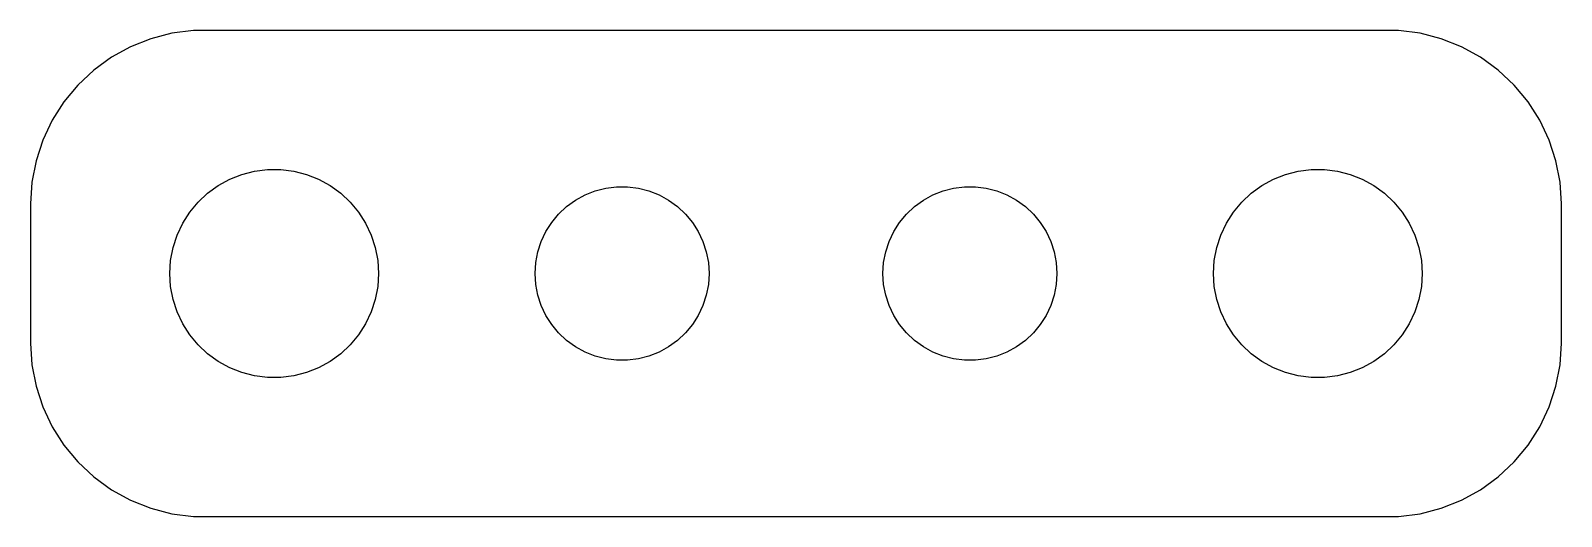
# Model space of a CAD drawing. Header units: metres. Extents: x -22 to 22, y -7 to 7.
import ezdxf

# ---------------------------------------------------------------- set-up
doc = ezdxf.new("R2010")
doc.units = ezdxf.units.M

msp = doc.modelspace()

# ---------------------------------------------------------------- linework, layer by layer
for p, q in [((-18.5451, 6.75528), (-19.1289, 6.52412)), ((-17.9369, 6.91142), (-18.5451, 6.75528)), ((-17.3139, 6.99013), (-17.9369, 6.91142)), ((17.3139, 6.99013), (-17.3139, 6.99013)), ((17.9369, 6.91142), (17.3139, 6.99013)), ((18.5451, 6.75528), (17.9369, 6.91142)), ((19.1289, 6.52412), (18.5451, 6.75528)), ((-19.6791, 6.22163), (-20.1871, 5.85255)), ((-19.1289, 6.52412), (-19.6791, 6.22163)), ((19.6791, 6.22163), (19.1289, 6.52412)), ((20.1871, 5.85255), (19.6791, 6.22163)), ((-20.1871, 5.85255), (-20.6448, 5.42273)), ((20.6448, 5.42273), (20.1871, 5.85255)), ((-20.6448, 5.42273), (-21.0451, 4.93892)), ((21.0451, 4.93892), (20.6448, 5.42273)), ((-21.0451, 4.93892), (-21.3815, 4.40877)), ((21.3815, 4.40877), (21.0451, 4.93892)), ((-21.3815, 4.40877), (-21.6489, 3.84062)), ((21.6489, 3.84062), (21.3815, 4.40877)), ((-21.6489, 3.84062), (-21.8429, 3.24344)), ((21.8429, 3.24344), (21.6489, 3.84062)), ((-21.8429, 3.24344), (-21.9606, 2.62666)), ((21.9606, 2.62666), (21.8429, 3.24344)), ((-16.6075, 2.53297), (-16.2773, 2.71448)), ((-16.2773, 2.71448), (-15.927, 2.85316)), ((-15.927, 2.85316), (-15.5621, 2.94685)), ((-15.5621, 2.94685), (-15.1884, 2.99408)), ((-15.1884, 2.99408), (-14.8116, 2.99408)), ((-14.8116, 2.99408), (-14.4379, 2.94685)), ((-14.4379, 2.94685), (-14.0729, 2.85316)), ((-14.0729, 2.85316), (-13.7227, 2.71448)), ((-13.7227, 2.71448), (-13.3925, 2.53297)), ((13.3925, 2.53297), (13.7227, 2.71448)), ((13.7227, 2.71448), (14.0729, 2.85316)), ((14.0729, 2.85316), (14.4379, 2.94685)), ((14.4379, 2.94685), (14.8116, 2.99408)), ((14.8116, 2.99408), (15.1884, 2.99408)), ((15.1884, 2.99408), (15.5621, 2.94685)), ((15.5621, 2.94685), (15.927, 2.85316)), ((15.927, 2.85316), (16.2773, 2.71448)), ((16.2773, 2.71448), (16.6075, 2.53297)), ((-21.9606, 2.62666), (-22, 2)), ((-17.1869, 2.05363), (-16.9123, 2.31154)), ((-16.9123, 2.31154), (-16.6075, 2.53297)), ((-13.3925, 2.53297), (-13.0877, 2.31154)), ((-13.0877, 2.31154), (-12.8131, 2.05363)), ((-6.33955, 2.11081), (-6.06444, 2.26205)), ((-6.06444, 2.26205), (-5.77254, 2.37764)), ((-5.77254, 2.37764), (-5.46844, 2.4557)), ((-5.46844, 2.4557), (-5.15697, 2.49506)), ((-5.15697, 2.49506), (-4.84302, 2.49506)), ((-4.84302, 2.49506), (-4.53154, 2.4557)), ((-4.53154, 2.4557), (-4.22745, 2.37764)), ((-4.22745, 2.37764), (-3.93555, 2.26205)), ((-3.93555, 2.26205), (-3.66043, 2.11081)), ((3.66043, 2.11081), (3.93555, 2.26205)), ((3.93555, 2.26205), (4.22745, 2.37764)), ((4.22745, 2.37764), (4.53154, 2.4557)), ((4.53154, 2.4557), (4.84302, 2.49506)), ((4.84302, 2.49506), (5.15697, 2.49506)), ((5.15697, 2.49506), (5.46844, 2.4557)), ((5.46844, 2.4557), (5.77254, 2.37764)), ((5.77254, 2.37764), (6.06444, 2.26205)), ((6.06444, 2.26205), (6.33955, 2.11081)), ((12.8131, 2.05363), (13.0877, 2.31154)), ((13.0877, 2.31154), (13.3925, 2.53297)), ((16.6075, 2.53297), (16.9123, 2.31154)), ((16.9123, 2.31154), (17.1869, 2.05363)), ((22, 2), (21.9606, 2.62666)), ((-22, 2), (-22, -2)), ((-17.6289, 1.44525), (-17.427, 1.76335)), ((-17.427, 1.76335), (-17.1869, 2.05363)), ((-12.8131, 2.05363), (-12.5729, 1.76335)), ((-12.5729, 1.76335), (-12.3711, 1.44525)), ((-6.82242, 1.71136), (-6.59355, 1.92627)), ((-6.59355, 1.92627), (-6.33955, 2.11081)), ((-3.66043, 2.11081), (-3.40643, 1.92627)), ((-3.40643, 1.92627), (-3.17757, 1.71136)), ((3.17757, 1.71136), (3.40643, 1.92627)), ((3.40643, 1.92627), (3.66043, 2.11081)), ((6.33955, 2.11081), (6.59355, 1.92627)), ((6.59355, 1.92627), (6.82242, 1.71136)), ((12.3711, 1.44525), (12.5729, 1.76335)), ((12.5729, 1.76335), (12.8131, 2.05363)), ((17.1869, 2.05363), (17.427, 1.76335)), ((17.427, 1.76335), (17.6289, 1.44525)), ((22, -2), (22, 2)), ((-17.7893, 1.10437), (-17.6289, 1.44525)), ((-12.3711, 1.44525), (-12.2107, 1.10437)), ((-7.19077, 1.20438), (-7.02254, 1.46945)), ((-7.02254, 1.46945), (-6.82242, 1.71136)), ((-3.17757, 1.71136), (-2.97745, 1.46945)), ((-2.97745, 1.46945), (-2.80922, 1.20438)), ((2.80922, 1.20438), (2.97745, 1.46945)), ((2.97745, 1.46945), (3.17757, 1.71136)), ((6.82242, 1.71136), (7.02254, 1.46945)), ((7.02254, 1.46945), (7.19077, 1.20438)), ((12.2107, 1.10437), (12.3711, 1.44525)), ((17.6289, 1.44525), (17.7893, 1.10437)), ((-17.9057, 0.746063), (-17.7893, 1.10437)), ((-12.2107, 1.10437), (-12.0942, 0.746063)), ((-7.42145, 0.621719), (-7.32443, 0.920303)), ((-7.32443, 0.920303), (-7.19077, 1.20438)), ((-2.80922, 1.20438), (-2.67555, 0.920303)), ((-2.67555, 0.920303), (-2.57854, 0.621719)), ((2.57854, 0.621719), (2.67555, 0.920303)), ((2.67555, 0.920303), (2.80922, 1.20438)), ((7.19077, 1.20438), (7.32443, 0.920303)), ((7.32443, 0.920303), (7.42145, 0.621719)), ((12.0942, 0.746063), (12.2107, 1.10437)), ((17.7893, 1.10437), (17.9057, 0.746063)), ((-17.9763, 0.375992), (-17.9057, 0.746063)), ((-12.0942, 0.746063), (-12.0237, 0.375992)), ((-7.48029, 0.313324), (-7.42145, 0.621719)), ((-2.57854, 0.621719), (-2.5197, 0.313324)), ((2.5197, 0.313324), (2.57854, 0.621719)), ((7.42145, 0.621719), (7.48029, 0.313324)), ((12.0237, 0.375992), (12.0942, 0.746063)), ((17.9057, 0.746063), (17.9763, 0.375992)), ((-18, 0), (-17.9763, 0.375992)), ((-17.9763, -0.375992), (-18, 0)), ((-12.0237, 0.375992), (-12, 0)), ((-12, 0), (-12.0237, -0.375992)), ((-7.5, 0), (-7.48029, 0.313324)), ((-7.48029, -0.313324), (-7.5, 0)), ((-2.5197, 0.313324), (-2.5, 0)), ((-2.5, 0), (-2.5197, -0.313324)), ((2.5, 0), (2.5197, 0.313324)), ((2.5197, -0.313324), (2.5, 0)), ((7.48029, 0.313324), (7.5, 0)), ((7.5, 0), (7.48029, -0.313324)), ((12, 0), (12.0237, 0.375992)), ((12.0237, -0.375992), (12, 0)), ((17.9763, 0.375992), (18, 0)), ((18, 0), (17.9763, -0.375992)), ((-17.9057, -0.746063), (-17.9763, -0.375992)), ((-12.0237, -0.375992), (-12.0942, -0.746063)), ((-7.42145, -0.621719), (-7.48029, -0.313324)), ((-2.5197, -0.313324), (-2.57854, -0.621719)), ((2.57854, -0.621719), (2.5197, -0.313324)), ((7.48029, -0.313324), (7.42145, -0.621719)), ((12.0942, -0.746063), (12.0237, -0.375992)), ((17.9763, -0.375992), (17.9057, -0.746063)), ((-17.7893, -1.10437), (-17.9057, -0.746063)), ((-12.0942, -0.746063), (-12.2107, -1.10437)), ((-7.32443, -0.920303), (-7.42145, -0.621719)), ((-2.57854, -0.621719), (-2.67555, -0.920303)), ((2.67555, -0.920303), (2.57854, -0.621719)), ((7.42145, -0.621719), (7.32443, -0.920303)), ((12.2107, -1.10437), (12.0942, -0.746063)), ((17.9057, -0.746063), (17.7893, -1.10437)), ((-17.6289, -1.44525), (-17.7893, -1.10437)), ((-12.2107, -1.10437), (-12.3711, -1.44525)), ((-7.19077, -1.20438), (-7.32443, -0.920303)), ((-7.02254, -1.46945), (-7.19077, -1.20438)), ((-2.80922, -1.20438), (-2.97745, -1.46945)), ((-2.67555, -0.920303), (-2.80922, -1.20438)), ((2.80922, -1.20438), (2.67555, -0.920303)), ((2.97745, -1.46945), (2.80922, -1.20438)), ((7.19077, -1.20438), (7.02254, -1.46945)), ((7.32443, -0.920303), (7.19077, -1.20438)), ((12.3711, -1.44525), (12.2107, -1.10437)), ((17.7893, -1.10437), (17.6289, -1.44525)), ((-17.427, -1.76335), (-17.6289, -1.44525)), ((-12.3711, -1.44525), (-12.5729, -1.76335)), ((-6.82242, -1.71136), (-7.02254, -1.46945)), ((-6.59355, -1.92627), (-6.82242, -1.71136)), ((-3.17757, -1.71136), (-3.40643, -1.92627)), ((-2.97745, -1.46945), (-3.17757, -1.71136)), ((3.17757, -1.71136), (2.97745, -1.46945)), ((3.40643, -1.92627), (3.17757, -1.71136)), ((6.82242, -1.71136), (6.59355, -1.92627)), ((7.02254, -1.46945), (6.82242, -1.71136)), ((12.5729, -1.76335), (12.3711, -1.44525)), ((17.6289, -1.44525), (17.427, -1.76335)), ((-22, -2), (-21.9606, -2.62666)), ((-17.1869, -2.05363), (-17.427, -1.76335)), ((-16.9123, -2.31154), (-17.1869, -2.05363)), ((-12.8131, -2.05363), (-13.0877, -2.31154)), ((-12.5729, -1.76335), (-12.8131, -2.05363)), ((-6.33955, -2.11081), (-6.59355, -1.92627)), ((-6.06444, -2.26205), (-6.33955, -2.11081)), ((-3.66043, -2.11081), (-3.93555, -2.26205)), ((-3.40643, -1.92627), (-3.66043, -2.11081)), ((3.66043, -2.11081), (3.40643, -1.92627)), ((3.93555, -2.26205), (3.66043, -2.11081)), ((6.33955, -2.11081), (6.06444, -2.26205)), ((6.59355, -1.92627), (6.33955, -2.11081)), ((12.8131, -2.05363), (12.5729, -1.76335)), ((13.0877, -2.31154), (12.8131, -2.05363)), ((17.1869, -2.05363), (16.9123, -2.31154)), ((17.427, -1.76335), (17.1869, -2.05363)), ((21.9606, -2.62666), (22, -2)), ((-21.9606, -2.62666), (-21.8429, -3.24344)), ((-16.6075, -2.53297), (-16.9123, -2.31154)), ((-16.2773, -2.71448), (-16.6075, -2.53297)), ((-13.3925, -2.53297), (-13.7227, -2.71448)), ((-13.0877, -2.31154), (-13.3925, -2.53297)), ((-5.77254, -2.37764), (-6.06444, -2.26205)), ((-5.46844, -2.4557), (-5.77254, -2.37764)), ((-5.15697, -2.49506), (-5.46844, -2.4557)), ((-4.84302, -2.49506), (-5.15697, -2.49506)), ((-4.53154, -2.4557), (-4.84302, -2.49506)), ((-4.22745, -2.37764), (-4.53154, -2.4557)), ((-3.93555, -2.26205), (-4.22745, -2.37764)), ((4.22745, -2.37764), (3.93555, -2.26205)), ((4.53154, -2.4557), (4.22745, -2.37764)), ((4.84302, -2.49506), (4.53154, -2.4557)), ((5.15697, -2.49506), (4.84302, -2.49506)), ((5.46844, -2.4557), (5.15697, -2.49506)), ((5.77254, -2.37764), (5.46844, -2.4557)), ((6.06444, -2.26205), (5.77254, -2.37764)), ((13.3925, -2.53297), (13.0877, -2.31154)), ((13.7227, -2.71448), (13.3925, -2.53297)), ((16.6075, -2.53297), (16.2773, -2.71448)), ((16.9123, -2.31154), (16.6075, -2.53297)), ((21.8429, -3.24344), (21.9606, -2.62666)), ((-15.927, -2.85316), (-16.2773, -2.71448)), ((-15.5621, -2.94685), (-15.927, -2.85316)), ((-15.1884, -2.99408), (-15.5621, -2.94685)), ((-14.8116, -2.99408), (-15.1884, -2.99408)), ((-14.4379, -2.94685), (-14.8116, -2.99408)), ((-14.0729, -2.85316), (-14.4379, -2.94685)), ((-13.7227, -2.71448), (-14.0729, -2.85316)), ((14.0729, -2.85316), (13.7227, -2.71448)), ((14.4379, -2.94685), (14.0729, -2.85316)), ((14.8116, -2.99408), (14.4379, -2.94685)), ((15.1884, -2.99408), (14.8116, -2.99408)), ((15.5621, -2.94685), (15.1884, -2.99408)), ((15.927, -2.85316), (15.5621, -2.94685)), ((16.2773, -2.71448), (15.927, -2.85316)), ((-21.8429, -3.24344), (-21.6489, -3.84062)), ((21.6489, -3.84062), (21.8429, -3.24344)), ((-21.6489, -3.84062), (-21.3815, -4.40877)), ((21.3815, -4.40877), (21.6489, -3.84062)), ((-21.3815, -4.40877), (-21.0451, -4.93892)), ((21.0451, -4.93892), (21.3815, -4.40877)), ((-21.0451, -4.93892), (-20.6448, -5.42273)), ((20.6448, -5.42273), (21.0451, -4.93892)), ((-20.6448, -5.42273), (-20.1871, -5.85255)), ((20.1871, -5.85255), (20.6448, -5.42273)), ((-20.1871, -5.85255), (-19.6791, -6.22163)), ((19.6791, -6.22163), (20.1871, -5.85255)), ((-19.6791, -6.22163), (-19.1289, -6.52412)), ((-19.1289, -6.52412), (-18.5451, -6.75528)), ((18.5451, -6.75528), (19.1289, -6.52412)), ((19.1289, -6.52412), (19.6791, -6.22163)), ((-18.5451, -6.75528), (-17.9369, -6.91142)), ((-17.9369, -6.91142), (-17.3139, -6.99013)), ((-17.3139, -6.99013), (17.3139, -6.99013)), ((17.3139, -6.99013), (17.9369, -6.91142)), ((17.9369, -6.91142), (18.5451, -6.75528))]:
    msp.add_line(p, q)

doc.saveas('drawing.dxf')
